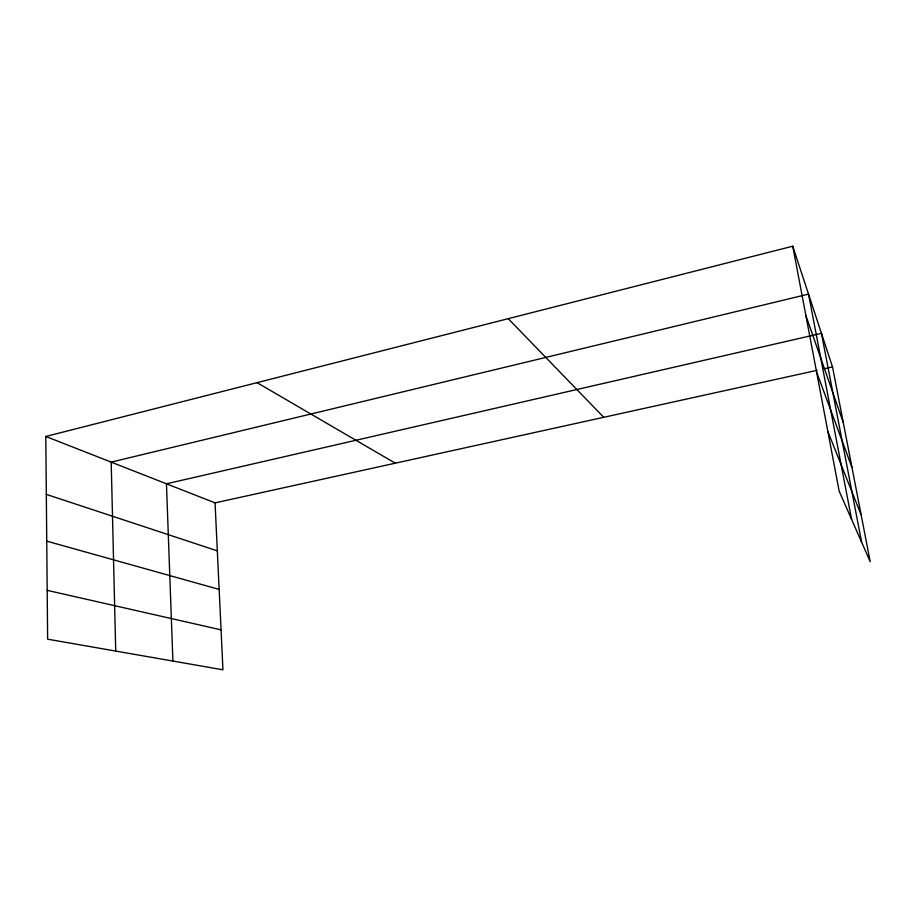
<?xml version="1.0" encoding="UTF-8"?>
<svg xmlns="http://www.w3.org/2000/svg" width="916" height="916" viewBox="0 0 916 916"><rect width="100%" height="100%" fill="white"/><g stroke="black" fill="none" stroke-linecap="round" stroke-linejoin="round"><path stroke-width="1.37" d="M45.8 436.463L215.054 502.873L222.954 669.802L47.632 639.185L45.8 436.463L792.741 246.198L832.518 366.927L870.2 561.68L839.17 491.159L792.741 246.198M215.054 502.873L817.175 370.304M824.148 368.77L832.518 366.927M47.185 590.351L221.054 629.853M46.75 541.138L219.142 589.412M46.327 494.377L217.321 550.848M257.041 382.659L395.277 463.187M508.231 318.665L603.747 417.295M827.892 431.631L861.132 514.815M816.58 371.953L851.983 467.538M805.897 315.596L843.293 422.608M861.647 542.249L821.446 333.344L166.449 483.797L172.906 661.066M851.582 519.372L808.53 294.128L111.202 462.122L115.725 651.081"/></g></svg>
